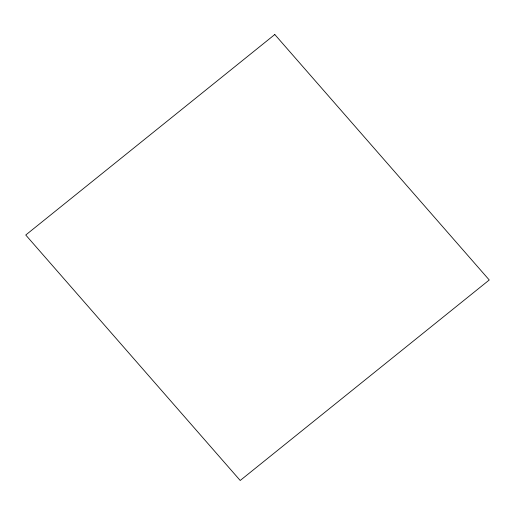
<?xml version="1.0" encoding="UTF-8"?>
<svg xmlns="http://www.w3.org/2000/svg" width="515" height="515" viewBox="0 0 515 515"><rect width="100%" height="100%" fill="white"/><g stroke="black" fill="none" stroke-linecap="round" stroke-linejoin="round"><path stroke-width="0.77" d="M274.798 34.524L25.75 235.014L240.202 480.476L489.25 279.986L274.798 34.524"/></g></svg>
